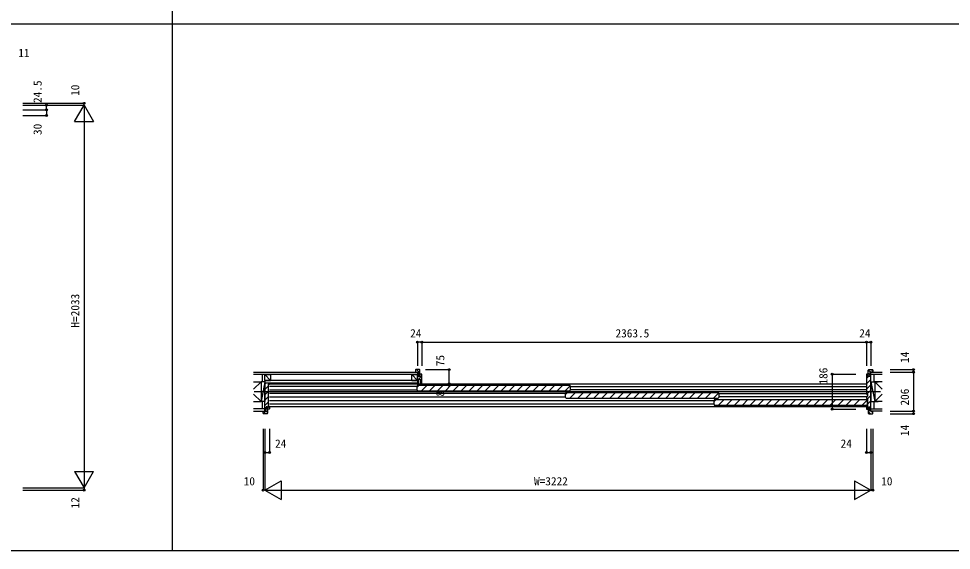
# Model space of a CAD drawing. Units: millimetres, scale not verified. Extents: x -14341 to 14340, y -10000 to 10000.
# Drawn here: x -9459 to -4501, y -10000 to -7175 of the extents above; entities that cross this region are included whole.
import ezdxf
from ezdxf.enums import TextEntityAlignment as Align

# ---------------------------------------------------------------- set-up
doc = ezdxf.new("R2010")
doc.units = ezdxf.units.MM
doc.header["$LTSCALE"] = 50
for name, color, linetype in [('0-2_YKK_B1', 4, 'Continuous'), ('0-3_YKK_C1', 4, 'Continuous'), ('0-4_YKK_F1', 7, 'Continuous'), ('0-6_YKK_N1', 2, 'Continuous'), ('0-7_YKK_Z1', 7, 'Continuous')]:
    doc.layers.add(name, color=color, linetype=linetype)
doc.styles.add('ＭＳ ゴシック', font='')
doc.styles.get('ＭＳ ゴシック').set_extended_font_data('MS Gothic')

msp = doc.modelspace()

# ---------------------------------------------------------------- linework, layer by layer
at = {"layer": '0-2_YKK_B1'}
for p, q in [((-7349.68, -9050.39), (-7346.37, -9053.7)), ((-7327.68, -9039.7), (-7347.68, -9039.7)), ((-7343.4, -9039.7), (-7325.68, -9057.42)), ((-7339.68, -9069.09), (-7336.79, -9066.2)), ((-7339, -9096.7), (-7315.68, -9073.37)), ((-7333.18, -9066.89), (-7325.68, -9074.39)), ((-7325.68, -9074.7), (-7325.68, -9041.7)), ((-7315.68, -9114.7), (-7315.68, -9065.7)), ((-4942.18, -9074.7), (-4942.18, -9041.7)), ((-4942.18, -9057.67), (-4934.68, -9065.17)), ((-4942, -9040.88), (-4929.18, -9053.7)), ((-4940.18, -9039.7), (-4920.18, -9039.7)), ((-4934.48, -9069.76), (-4930.91, -9066.2)), ((-4926.21, -9039.7), (-4918.18, -9047.73)), ((-8150.18, -9116.88), (-8143, -9109.7)), ((-8132.18, -9118.7), (-8132.18, -9232.7)), ((-8127.18, -9116.7), (-8130.18, -9116.7)), ((-7340.68, -9132.93), (-7330.45, -9122.7)), ((-7337.38, -9122.7), (-6529.98, -9122.7)), ((-7322.93, -9108.91), (-7315.68, -9101.66)), ((-7318.02, -9152.7), (-7288.02, -9122.7)), ((-7275.6, -9152.7), (-7245.6, -9122.7)), ((-7233.17, -9152.7), (-7203.17, -9122.7)), ((-7190.74, -9152.7), (-7160.74, -9122.7)), ((-7148.32, -9152.7), (-7118.32, -9122.7)), ((-7105.89, -9152.7), (-7075.89, -9122.7)), ((-7063.46, -9152.7), (-7033.46, -9122.7)), ((-7021.04, -9152.7), (-6991.04, -9122.7)), ((-6978.61, -9152.7), (-6948.61, -9122.7)), ((-6936.19, -9152.7), (-6906.19, -9122.7)), ((-6893.76, -9152.7), (-6863.76, -9122.7)), ((-6851.33, -9152.7), (-6821.33, -9122.7)), ((-6808.91, -9152.7), (-6778.91, -9122.7)), ((-6766.48, -9152.7), (-6736.48, -9122.7)), ((-6724.05, -9152.7), (-6694.05, -9122.7)), ((-6681.63, -9152.7), (-6651.63, -9122.7)), ((-6639.2, -9152.7), (-6609.2, -9122.7)), ((-6596.77, -9152.7), (-6566.77, -9122.7)), ((-4952.18, -9087.46), (-4940.41, -9075.7)), ((-4952.18, -9115.75), (-4928.18, -9091.75)), ((-4952.18, -9144.03), (-4928.18, -9120.03)), ((-4942.18, -9074.65), (-4942.12, -9074.7)), ((-8150.18, -9145.16), (-8132.18, -9127.16)), ((-8150.18, -9173.45), (-8132.18, -9155.45)), ((-7340.68, -9149.4), (-7340.68, -9126)), ((-7337.38, -9152.7), (-6529.98, -9152.7)), ((-6554.35, -9152.7), (-6526.79, -9125.14)), ((-6551.18, -9170.93), (-6540.95, -9160.7)), ((-6551.18, -9187.4), (-6551.18, -9164)), ((-6547.88, -9160.7), (-5740.48, -9160.7)), ((-6528.52, -9190.7), (-6498.52, -9160.7)), ((-6526.68, -9126), (-6526.68, -9149.4)), ((-6486.1, -9190.7), (-6456.1, -9160.7)), ((-6443.67, -9190.7), (-6413.67, -9160.7)), ((-6401.24, -9190.7), (-6371.24, -9160.7)), ((-6358.82, -9190.7), (-6328.82, -9160.7)), ((-6316.39, -9190.7), (-6286.39, -9160.7)), ((-6273.96, -9190.7), (-6243.96, -9160.7)), ((-6231.54, -9190.7), (-6201.54, -9160.7)), ((-6189.11, -9190.7), (-6159.11, -9160.7)), ((-6146.69, -9190.7), (-6116.69, -9160.7)), ((-6104.26, -9190.7), (-6074.26, -9160.7)), ((-6061.83, -9190.7), (-6031.83, -9160.7)), ((-6019.41, -9190.7), (-5989.41, -9160.7)), ((-5976.98, -9190.7), (-5946.98, -9160.7)), ((-5934.55, -9190.7), (-5904.55, -9160.7)), ((-5892.13, -9190.7), (-5862.13, -9160.7)), ((-5849.7, -9190.7), (-5819.7, -9160.7)), ((-5807.27, -9190.7), (-5777.27, -9160.7)), ((-5764.85, -9190.7), (-5737.29, -9163.14)), ((-5737.18, -9164), (-5737.18, -9187.4)), ((-4949.56, -9169.7), (-4928.18, -9148.31)), ((-8150.18, -9201.73), (-8132.18, -9183.73)), ((-8150.18, -9230.02), (-8132.18, -9212.02)), ((-6547.88, -9190.7), (-5740.48, -9190.7)), ((-5761.68, -9208.93), (-5751.45, -9198.7)), ((-5761.68, -9225.4), (-5761.68, -9202)), ((-5758.38, -9198.7), (-4950.98, -9198.7)), ((-5739.02, -9228.7), (-5709.02, -9198.7)), ((-5696.6, -9228.7), (-5666.6, -9198.7)), ((-5654.17, -9228.7), (-5624.17, -9198.7)), ((-5611.74, -9228.7), (-5581.74, -9198.7)), ((-5569.32, -9228.7), (-5539.32, -9198.7)), ((-5526.89, -9228.7), (-5496.89, -9198.7)), ((-5484.46, -9228.7), (-5454.46, -9198.7)), ((-5442.04, -9228.7), (-5412.04, -9198.7)), ((-5399.61, -9228.7), (-5369.61, -9198.7)), ((-5357.19, -9228.7), (-5327.19, -9198.7)), ((-5314.76, -9228.7), (-5284.76, -9198.7)), ((-5272.33, -9228.7), (-5242.33, -9198.7)), ((-5229.91, -9228.7), (-5199.91, -9198.7)), ((-5187.48, -9228.7), (-5157.48, -9198.7)), ((-5145.05, -9228.7), (-5115.05, -9198.7)), ((-5102.63, -9228.7), (-5072.63, -9198.7)), ((-5060.2, -9228.7), (-5030.2, -9198.7)), ((-5017.77, -9228.7), (-4987.77, -9198.7)), ((-4975.35, -9228.7), (-4947.79, -9201.14)), ((-4951.18, -9192.7), (-4948.18, -9192.7)), ((-4947.68, -9202), (-4947.68, -9225.4)), ((-4946.18, -9194.6), (-4928.18, -9176.6)), ((-4946.18, -9194.7), (-4946.18, -9232.7)), ((-4946.18, -9222.88), (-4928.18, -9204.88)), ((-8160.18, -9260.36), (-8146.84, -9273.7)), ((-8143.87, -9259.7), (-8136.18, -9267.39)), ((-8143.68, -9242.92), (-8136.18, -9250.42)), ((-8136.18, -9244.3), (-8126.7, -9234.82)), ((-8136.18, -9238.7), (-8136.18, -9271.7)), ((-8130.18, -9234.7), (-8127.18, -9234.7)), ((-8126.18, -9235.7), (-8126.18, -9247.7)), ((-5758.38, -9228.7), (-4950.98, -9228.7)), ((-4952.18, -9235.7), (-4952.18, -9247.7)), ((-4948.18, -9234.7), (-4951.18, -9234.7)), ((-4944.71, -9249.7), (-4942.18, -9247.17)), ((-4942.18, -9238.7), (-4942.18, -9271.7)), ((-4942.18, -9244.35), (-4934.68, -9251.85)), ((-4942.18, -9261.32), (-4929.8, -9273.7)), ((-4934.48, -9239.47), (-4928.18, -9233.17)), ((-4926.83, -9259.7), (-4918.18, -9268.35)), ((-8138.18, -9273.7), (-8158.18, -9273.7)), ((-4940.18, -9273.7), (-4920.18, -9273.7))]:
    msp.add_line(p, q, dxfattribs=at)
for points in [[(-7349.68, -9041.7), (-7349.68, -9053.7), (-7333.18, -9053.7), (-7333.18, -9074.7), (-7325.68, -9074.7)], [(-7317.68, -9063.7), (-7325.68, -9063.7), (-7325.68, -9070.7), (-7325.68, -9075.7), (-7333.38, -9075.7), (-7333.38, -9067.2), (-7334.38, -9066.2), (-7339.68, -9066.2), (-7339.68, -9096.7), (-7336.68, -9096.7), (-7336.68, -9109.7), (-7339.68, -9109.7), (-7339.68, -9114.7), (-7332.43, -9114.7), (-7332.43, -9109.95), (-7332.43, -9091.2), (-7322.93, -9091.2), (-7322.93, -9109.95), (-7322.93, -9114.7), (-7315.68, -9114.7)], [(-4952.18, -9065.7), (-4952.18, -9169.2), (-4951.68, -9169.7), (-4947.18, -9169.7), (-4947.18, -9170.7), (-4947.18, -9180.7), (-4947.18, -9181.7), (-4951.68, -9181.7), (-4952.18, -9182.2), (-4952.18, -9191.7)], [(-4928.18, -9247.2), (-4928.18, -9066.2), (-4933.48, -9066.2), (-4934.48, -9067.2), (-4934.48, -9075.7), (-4942.18, -9075.7), (-4942.18, -9070.7), (-4942.18, -9063.7), (-4950.18, -9063.7)], [(-4918.18, -9041.7), (-4918.18, -9053.7), (-4934.68, -9053.7), (-4934.68, -9074.7), (-4942.18, -9074.7)], [(-8150.18, -9247.2), (-8150.18, -9109.7), (-8133.18, -9109.7), (-8126.18, -9109.7), (-8126.18, -9115.7)], [(-8160.18, -9271.7), (-8160.18, -9259.7), (-8143.68, -9259.7), (-8143.68, -9238.7), (-8136.18, -9238.7)], [(-8128.18, -9249.7), (-8136.18, -9249.7), (-8136.18, -9242.7), (-8136.18, -9237.7), (-8143.88, -9237.7), (-8143.88, -9246.2), (-8144.88, -9247.2), (-8150.18, -9247.2)], [(-4950.18, -9249.7), (-4942.18, -9249.7), (-4942.18, -9242.7), (-4942.18, -9237.7), (-4934.48, -9237.7), (-4934.48, -9246.2), (-4933.48, -9247.2), (-4928.18, -9247.2)], [(-4918.18, -9271.7), (-4918.18, -9259.7), (-4934.68, -9259.7), (-4934.68, -9238.7), (-4942.18, -9238.7)]]:
    msp.add_lwpolyline(points, dxfattribs=at)
for centre, radius, start, end in [((-7347.68, -9041.7), 2, 90.00001, 179.99999), ((-7327.68, -9041.7), 2, 0.00001, 89.99999), ((-7317.68, -9065.7), 2, 0.00001, 89.99999), ((-4950.18, -9065.7), 2, 90.00001, 179.99999), ((-4940.18, -9041.7), 2, 90.00001, 179.99999), ((-4920.18, -9041.7), 2, 0.00001, 89.99999), ((-8130.18, -9118.7), 2, 90.00001, 179.99999), ((-8127.18, -9115.7), 1, 270.00001, 359.99999), ((-7337.38, -9126), 3.3, 90, 180), ((-6529.98, -9126), 3.3, 0, 90), ((-7337.38, -9149.4), 3.3, 180, 270), ((-6547.88, -9164), 3.3, 90, 180), ((-6529.98, -9149.4), 3.3, 270, 0), ((-5740.48, -9164), 3.3, 0, 90), ((-6547.88, -9187.4), 3.3, 180, 270), ((-5758.38, -9202), 3.3, 90, 180), ((-5740.48, -9187.4), 3.3, 270, 0), ((-4951.18, -9191.7), 1, 180.00001, 269.99999), ((-4950.98, -9202), 3.3, 0, 90), ((-4948.18, -9194.7), 2, 0.00001, 89.99999), ((-8158.18, -9271.7), 2, 180.00001, 269.99999), ((-8138.18, -9271.7), 2, 270.00001, 359.99999), ((-8130.18, -9232.7), 2, 180.00001, 269.99999), ((-8128.18, -9247.7), 2, 270.00001, 359.99999), ((-8127.18, -9235.7), 1, 0.00001, 89.99999), ((-5758.38, -9225.4), 3.3, 180, 270), ((-4951.18, -9235.7), 1, 90.00001, 179.99999), ((-4950.18, -9247.7), 2, 180.00001, 269.99999), ((-4950.98, -9225.4), 3.3, 270, 0), ((-4948.18, -9232.7), 2, 270.00001, 359.99999), ((-4940.18, -9271.7), 2, 180.00001, 269.99999), ((-4920.18, -9271.7), 2, 270.00001, 359.99999)]:
    msp.add_arc(centre, radius, start, end, dxfattribs=at)
at = {"layer": '0-3_YKK_C1'}
for p, q in [((-8126.17, -9115.2), (-4952.18, -9115.2)), ((-7340.68, -9129.2), (-8126.17, -9129.2)), ((-8126.17, -9146.2), (-7340.68, -9146.2)), ((-6551.18, -9167.2), (-8126.17, -9167.2)), ((-6526.68, -9129.2), (-4952.18, -9129.2)), ((-4952.18, -9146.2), (-6526.68, -9146.2)), ((-5737.18, -9167.2), (-4952.18, -9167.2)), ((-8126.17, -9184.2), (-6551.05, -9184.2)), ((-5761.68, -9205.2), (-8126.17, -9205.2)), ((-8126.17, -9222.2), (-5761.68, -9222.2)), ((-4952.18, -9184.2), (-5737.18, -9184.2)), ((-8126.17, -9236.2), (-4952.18, -9236.2))]:
    msp.add_line(p, q, dxfattribs=at)
at = {"layer": '0-4_YKK_F1'}
for p, q in [((-8641, -9999.7), (-8641, 9500.3)), ((-14341, -7202.2), (14159, -7202.2)), ((-14341, -9999.7), (14340.02, -9999.7))]:
    msp.add_line(p, q, dxfattribs=at)
at = {"layer": '0-6_YKK_N1'}
for p, q in [((-9436.69, -7624.7), (-9111.69, -7624.7)), ((-9436.69, -7634.7), (-9111.69, -7634.7)), ((-9161.69, -7721.3), (-9111.69, -7634.7)), ((-9111.69, -7634.7), (-9111.69, -7624.7)), ((-9111.69, -7634.7), (-9061.69, -7721.3)), ((-9111.69, -7634.7), (-9111.69, -9667.7)), ((-9311.69, -7659.2), (-9311.69, -7689.2)), ((-9436.69, -7689.2), (-9311.69, -7689.2)), ((-9161.69, -7721.3), (-9061.69, -7721.3)), ((-7315.68, -8893.7), (-7315.68, -9018.7)), ((-7315.68, -8893.7), (-4952.18, -8893.7)), ((-4952.18, -8893.7), (-4928.18, -8893.7)), ((-4952.18, -8893.7), (-4952.18, -9018.7)), ((-4928.18, -8893.7), (-4928.18, -9018.7)), ((-7295.68, -9039.7), (-7170.68, -9039.7)), ((-7170.68, -9114.7), (-7170.68, -9039.7)), ((-5134.18, -9063.7), (-5009.18, -9063.7)), ((-5134.18, -9063.7), (-5134.18, -9249.7)), ((-4826.27, -9039.7), (-4701.27, -9039.7)), ((-4826.27, -9053.7), (-4701.27, -9053.7)), ((-4701.27, -9053.7), (-4701.27, -9039.7)), ((-4701.27, -9053.7), (-4701.27, -9259.7)), ((-7295.68, -9114.7), (-7170.68, -9114.7)), ((-7295.68, -9122.7), (-7170.68, -9122.7)), ((-7170.68, -9114.7), (-7170.68, -9122.7)), ((-5134.18, -9249.7), (-5009.18, -9249.7)), ((-4826.27, -9259.7), (-4701.27, -9259.7)), ((-4701.27, -9259.7), (-4701.27, -9273.7)), ((-4826.27, -9273.7), (-4701.27, -9273.7)), ((-8160.18, -9354.7), (-8160.18, -9679.7)), ((-8150.18, -9354.7), (-8150.18, -9679.7)), ((-8126.18, -9354.7), (-8126.18, -9479.7)), ((-4928.18, -9354.7), (-4928.18, -9679.7)), ((-4918.18, -9354.7), (-4918.18, -9679.7)), ((-8150.18, -9479.7), (-8126.18, -9479.7)), ((-9161.69, -9581.1), (-9061.69, -9581.1)), ((-9161.69, -9581.1), (-9111.69, -9667.7)), ((-9111.69, -9667.7), (-9061.69, -9581.1)), ((-9436.69, -9667.7), (-9111.69, -9667.7)), ((-9111.69, -9667.7), (-9111.69, -9679.7)), ((-8150.18, -9679.7), (-8063.58, -9629.7)), ((-8063.58, -9629.7), (-8063.58, -9729.7)), ((-5014.79, -9629.7), (-5014.79, -9729.7)), ((-5014.79, -9629.7), (-4928.18, -9679.7)), ((-9436.69, -9679.7), (-9111.69, -9679.7)), ((-8150.18, -9679.7), (-8160.18, -9679.7)), ((-8150.18, -9679.7), (-8063.58, -9729.7)), ((-8150.18, -9679.7), (-4928.18, -9679.7)), ((-5014.79, -9729.7), (-4928.18, -9679.7)), ((-4928.18, -9679.7), (-4918.18, -9679.7))]:
    msp.add_line(p, q, dxfattribs=at)
for points in [[(-9436.69, -7659.2), (-9311.69, -7659.2), (-9311.69, -7634.7)], [(-7315.68, -8893.7), (-7339.68, -8893.7), (-7339.68, -9018.7)], [(-4952.18, -9354.7), (-4952.18, -9479.7), (-4928.18, -9479.7)]]:
    msp.add_lwpolyline(points, dxfattribs=at)
for centre in [(-9311.69, -7634.7), (-9111.69, -7624.7), (-9311.69, -7659.2), (-9311.69, -7689.2), (-7339.68, -8893.7), (-7315.68, -8893.7), (-4952.18, -8893.7), (-4928.18, -8893.7), (-7170.68, -9039.7), (-5134.18, -9063.7), (-4701.27, -9039.7), (-4701.27, -9053.7), (-7170.68, -9114.7), (-7170.68, -9122.7), (-5134.18, -9249.7), (-4701.27, -9259.7), (-4701.27, -9273.7), (-8150.18, -9479.7), (-8126.18, -9479.7), (-4952.18, -9479.7), (-4928.18, -9479.7), (-9111.69, -9679.7), (-8160.18, -9679.7), (-4918.18, -9679.7)]:
    msp.add_circle(centre, 5, dxfattribs=at)
at = {"layer": '0-7_YKK_Z1'}
for p, q in [((-8210.08, -9053.7), (-7349.68, -9053.7)), ((-7339.68, -9066.2), (-8210.08, -9066.2)), ((-8165.17, -9066.2), (-8165.17, -9104.2)), ((-8120.17, -9097.2), (-8150.17, -9066.2)), ((-8120.17, -9066.2), (-8120.17, -9097.2)), ((-7369.68, -9066.2), (-7339.68, -9066.2)), ((-7339.68, -9053.7), (-7339.68, -9066.2)), ((-7339.68, -9097.2), (-7339.68, -9066.2)), ((-4928.18, -9053.7), (-4868.27, -9053.7)), ((-4913.18, -9066.2), (-4913.18, -9104.2)), ((-8210.08, -9144.1), (-8170.17, -9104.2)), ((-8210.08, -9104.2), (-8170.17, -9104.2)), ((-8170.17, -9104.2), (-8170.17, -9209.2)), ((-8150.17, -9104.2), (-8170.17, -9104.2)), ((-8150.17, -9104.2), (-8170.17, -9209.2)), ((-8170.17, -9104.2), (-8170.17, -9209.2)), ((-7336.68, -9097.2), (-8150.17, -9097.2)), ((-8150.17, -9097.2), (-8120.17, -9097.2)), ((-8150.17, -9097.2), (-8150.17, -9109.7)), ((-8150.17, -9104.2), (-8150.17, -9209.2)), ((-8150.17, -9109.7), (-7336.68, -9109.7)), ((-7369.68, -9097.2), (-7339.68, -9097.2)), ((-7336.68, -9109.7), (-7336.68, -9097.2)), ((-4928.18, -9104.2), (-4890.48, -9104.2)), ((-4928.18, -9104.2), (-4928.18, -9209.2)), ((-4928.18, -9104.2), (-4908.18, -9104.2)), ((-4928.18, -9104.2), (-4908.18, -9209.2)), ((-4908.18, -9104.2), (-4908.18, -9209.2)), ((-4908.18, -9104.2), (-4908.18, -9209.2)), ((-4868.27, -9144.1), (-4908.18, -9104.2)), ((-4908.18, -9104.2), (-4908.18, -9209.2)), ((-4868.27, -9104.2), (-4908.18, -9104.2)), ((-8210.08, -9169.3), (-8170.17, -9209.2)), ((-8206.82, -9156.7), (-4878.13, -9156.7)), ((-4868.27, -9169.3), (-4908.18, -9209.2)), ((-8210.08, -9209.2), (-8170.17, -9209.2)), ((-8150.17, -9209.2), (-8170.17, -9209.2)), ((-8165.17, -9209.2), (-8165.17, -9247.2)), ((-4928.18, -9209.2), (-4890.48, -9209.2)), ((-4928.18, -9209.2), (-4908.18, -9209.2)), ((-4913.18, -9209.2), (-4913.18, -9247.2)), ((-4868.27, -9209.2), (-4908.18, -9209.2)), ((-8150.17, -9247.2), (-8210.08, -9247.2)), ((-4928.18, -9247.2), (-4868.27, -9247.2))]:
    msp.add_line(p, q, dxfattribs=at)
for points in [[(-8150.17, -9097.2), (-8150.17, -9066.2), (-8120.17, -9066.2)], [(-7369.68, -9097.2), (-7369.68, -9066.2), (-7339.68, -9097.2)], [(-4868.27, -9066.2), (-4928.18, -9066.2), (-4928.18, -9053.7)], [(-8210.08, -9259.7), (-8150.17, -9259.7), (-8150.17, -9247.2)], [(-4868.27, -9259.7), (-4928.18, -9259.7), (-4928.18, -9247.2)]]:
    msp.add_lwpolyline(points, dxfattribs=at)

# ---------------------------------------------------------------- texts
at = {"layer": '0-6_YKK_N1', "style": 'ＭＳ ゴシック'}
for s, p in [('11', (-9460.84, -7392.24)), ('24', (-7377.68, -8881.7)), ('2363.5', (-6285.93, -8881.7)), ('24', (-4990.18, -8881.7)), ('24', (-8095.94, -9467.7)), ('24', (-5089.47, -9467.7)), ('10', (-8262.73, -9667.7)), ('W=3222', (-6719.18, -9667.7)), ('10', (-4873.57, -9667.7))]:
    msp.add_text(s, height=43.99, dxfattribs=at).set_placement(p, align=Align.BOTTOM_LEFT)
for s, p in [('24.5', (-9323.69, -7622.95)), ('10', (-9123.69, -7585.22)), ('30', (-9323.69, -7793.17)), ('H=2033', (-9123.69, -8816.2)), ('75', (-7182.68, -9021.45)), ('14', (-4713.27, -9004.3)), ('186', (-5146.18, -9118.86)), ('8', (-7183.18, -9182.18)), ('206', (-4713.27, -9230.38)), ('14', (-4713.27, -9392.7)), ('12', (-9123.51, -9777))]:
    msp.add_text(s, height=43.99, rotation=90, dxfattribs=at).set_placement(p, align=Align.BOTTOM_LEFT)

doc.saveas('drawing.dxf')
